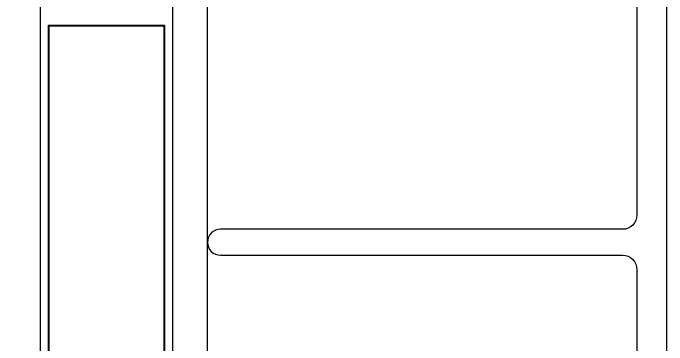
# Model space of a CAD drawing. Extents: x -26 to 91, y -47 to 75.
# Drawn here: x 0.695 to 2.111, y 54.348 to 55.067 of the extents above; entities that cross this region are included whole.
import ezdxf

# ---------------------------------------------------------------- set-up
doc = ezdxf.new("R2010")
doc.units = 0
doc.header["$MEASUREMENT"] = 0
doc.layers.get('0').update_dxf_attribs({"linetype": 'CONTINUOUS'})
doc.layers.add('DIM', color=7, linetype='CONTINUOUS')
doc.layers.add('FRAME', color=1, linetype='CONTINUOUS')

# ---------------------------------------------------------------- blocks, each defined once
blk = doc.blocks.new('3806 MULLION')
blk.add_lwpolyline([(-1.674, -0.2185), (-3.625, -0.2185, -0.414214), (-3.731, -0.1125), (-3.731, -0.0685, 0.414214), (-3.762, -0.0375), (-3.764, -0.0375, 0.308174), (-3.7928, -0.0571, -0.627979), (-4.0731, -0.078, 0.267949), (-4.0999, -0.0625), (-4.39, -0.0625, 0.414214), (-4.4, -0.0725), (-4.4, -0.3696, -0.237131), (-4.4125, -0.3945, 0.457629), (-4.4159, -0.4413), (-4.3459, -0.5114, -0.668179), (-4.36, -0.5455), (-4.49, -0.5455, -0.414214), (-4.5, -0.5355), (-4.5, 0), (-4.5, 0.5355, -0.414214)], format="xyb")
blk.add_lwpolyline([(-3.625, -0.1435, -0.414214), (-3.656, -0.1125), (-3.656, 0.1125, -0.414214), (-3.625, 0.1435), (-1.637, 0.1435, -0.414214), (-1.606, 0.1125), (-1.606, -0.1125, -0.414214), (-1.637, -0.1435)], format="xyb", close=True)
blk = doc.blocks.new('3801 1 INCH GLASS STOP')
for points in [[(3.1831, -0.668), (-0.0009, -0.668, -0.414214)], [(0.0491, -0.603), (1.5201, -0.603, 0.414214), (1.5511, -0.572), (1.5511, 0.299, -0.414214), (1.5791, 0.327, -0.414214), (1.6071, 0.299), (1.6071, -0.572, 0.414214), (1.6381, -0.603), (3.0271, -0.603, 0.414214)]]:
    blk.add_lwpolyline(points, format="xyb")

msp = doc.modelspace()

# ---------------------------------------------------------------- linework, layer by layer
at = {"layer": 'DIM', "color": 5, "lineweight": 40}
msp.add_lwpolyline([(1.0223, 53.5405), (0.7723, 53.5405), (0.7723, 55.0405), (1.0223, 55.0405)], close=True, dxfattribs=at)

# ---------------------------------------------------------------- block references
at = {"layer": 'FRAME', "xscale": -1, "rotation": 90}
for name, p in [('3806 MULLION', (0.8973, 51.6595)), ('3801 1 INCH GLASS STOP', (1.4428, 56.1495))]:
    msp.add_blockref(name, p, dxfattribs=at)

doc.saveas('drawing.dxf')
